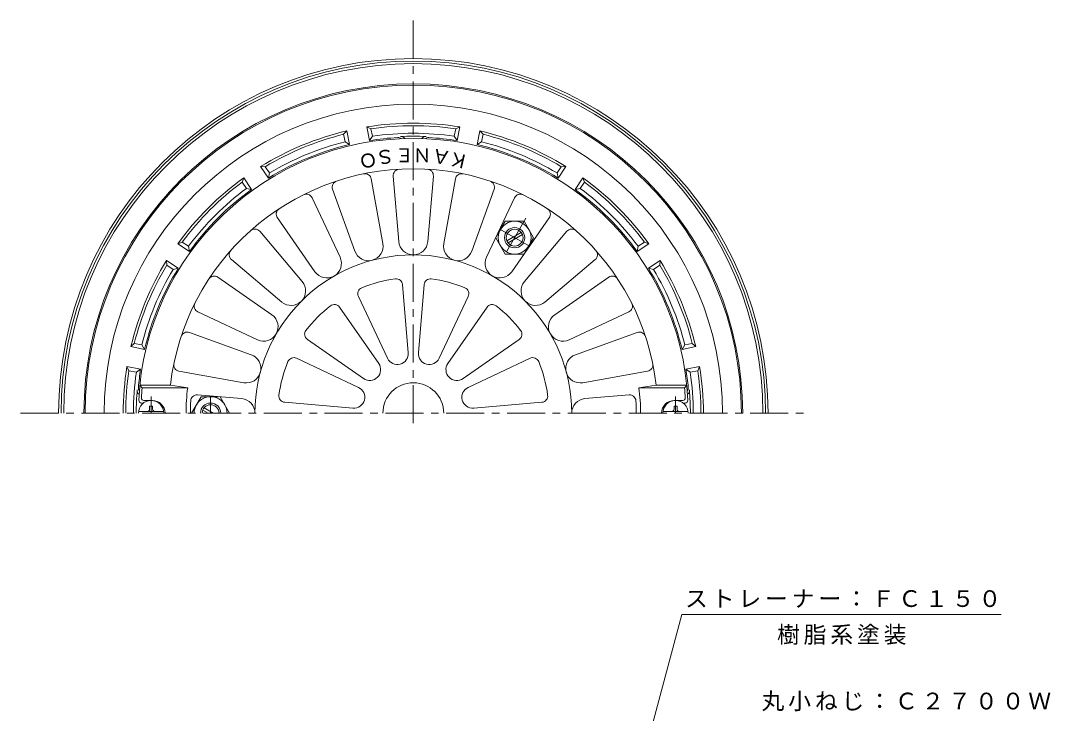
# Model space of a CAD drawing. Units: millimetres, scale not verified. Extents: x -283 to 226, y -346 to 373.
# Drawn here: x -193.1 to 213.4, y 99.8 to 373.4 of the extents above; entities that cross this region are included whole.
import ezdxf
from ezdxf.enums import TextEntityAlignment as Align

# ---------------------------------------------------------------- set-up
doc = ezdxf.new("R2010")
doc.units = ezdxf.units.MM
doc.header["$LTSCALE"] = 3
doc.linetypes.add('CHAIN1', pattern=[8, 5, -1, 1, -1])
for name, color, linetype, lineweight in [('0-0_通り芯', 3, 'Continuous', 9), ('0-1_躯体', 2, 'Continuous', 9), ('0-2_仕上', 6, 'Continuous', 9), ('0-5_寸法', 7, 'Continuous', 9), ('0-A', 4, 'Continuous', 9), ('0-E', 7, 'Continuous', 9)]:
    doc.layers.add(name, color=color, linetype=linetype, lineweight=lineweight)
doc.styles.add('ＭＳ ゴシック', font='')
doc.styles.get('ＭＳ ゴシック').set_extended_font_data('MS Gothic')

msp = doc.modelspace()

# ---------------------------------------------------------------- linework, layer by layer
at = {"layer": '0-0_通り芯', "linetype": 'CHAIN1'}
for p, q in [((-38.1, 373.406), (-38.1, 212.585)), ((-193.1, 218.406), (116.9, 218.406))]:
    msp.add_line(p, q, dxfattribs=at)
at = {"layer": '0-0_通り芯'}
for radius in [140, 139, 138]:
    msp.add_arc((-38.1, 218.406), radius, 0, 180, dxfattribs=at)
at = {"layer": '0-1_躯体'}
for p, q in [((-65.611, 328.522), (-64.347, 329.857)), ((-63.274, 324.46), (-64.347, 329.857)), ((-55.427, 326.02), (-56.501, 331.418)), ((-56.501, 331.418), (-54.822, 330.668)), ((-54.236, 327.722), (-54.822, 330.668)), ((-21.964, 327.722), (-21.378, 330.668)), ((-21.378, 330.668), (-19.699, 331.418)), ((-20.773, 326.02), (-19.699, 331.418)), ((-12.926, 324.46), (-11.853, 329.857)), ((-11.853, 329.857), (-10.589, 328.522)), ((-65.025, 325.576), (-65.611, 328.522)), ((-65.025, 325.576), (-63.274, 324.46)), ((-54.236, 327.722), (-55.427, 326.02)), ((-21.964, 327.722), (-20.773, 326.02)), ((-11.175, 325.576), (-12.926, 324.46)), ((-11.175, 325.576), (-10.589, 328.522)), ((-95.29, 311.198), (-98.348, 315.774)), ((-98.348, 315.774), (-96.51, 315.723)), ((-94.841, 313.226), (-96.51, 315.723)), ((-94.841, 313.226), (-95.29, 311.198)), ((18.641, 313.226), (20.31, 315.723)), ((18.641, 313.226), (19.09, 311.198)), ((19.09, 311.198), (22.148, 315.774)), ((20.31, 315.723), (22.148, 315.774)), ((-105.656, 309.612), (-105, 311.329)), ((-103.988, 307.114), (-105.656, 309.612)), ((-101.942, 306.753), (-105, 311.329)), ((25.742, 306.753), (28.8, 311.329)), ((27.787, 307.114), (29.456, 309.612)), ((28.8, 311.329), (29.456, 309.612)), ((-103.988, 307.114), (-101.942, 306.753)), ((27.787, 307.114), (25.742, 306.753)), ((-131.023, 285.306), (-129.305, 285.963)), ((-126.447, 282.249), (-131.023, 285.306)), ((-126.808, 284.294), (-129.305, 285.963)), ((50.247, 282.249), (54.823, 285.306)), ((50.608, 284.294), (53.105, 285.963)), ((53.105, 285.963), (54.823, 285.306)), ((-126.808, 284.294), (-126.447, 282.249)), ((50.608, 284.294), (50.247, 282.249)), ((-130.891, 275.597), (-135.467, 278.654)), ((-135.417, 276.816), (-135.467, 278.654)), ((-132.919, 275.148), (-135.417, 276.816)), ((54.691, 275.597), (59.267, 278.654)), ((56.719, 275.148), (59.217, 276.816)), ((59.267, 278.654), (59.217, 276.816)), ((-132.919, 275.148), (-130.891, 275.597)), ((56.719, 275.148), (54.691, 275.597)), ((-149.551, 244.654), (-148.215, 245.918)), ((-144.153, 243.58), (-149.551, 244.654)), ((-145.269, 245.332), (-148.215, 245.918)), ((-145.269, 245.332), (-144.153, 243.58)), ((69.069, 245.332), (67.953, 243.58)), ((67.953, 243.58), (73.351, 244.654)), ((69.069, 245.332), (72.015, 245.918)), ((72.015, 245.918), (73.351, 244.654)), ((-147.415, 234.543), (-150.361, 235.129)), ((-147.415, 234.543), (-145.714, 235.734)), ((71.215, 234.543), (69.514, 235.734)), ((71.215, 234.543), (74.161, 235.129))]:
    msp.add_line(p, q, dxfattribs=at)
for points in [[(-145.714, 235.734), (-151.112, 236.808), (-150.361, 235.129)], [(69.514, 235.734), (74.912, 236.808), (74.161, 235.129)]]:
    msp.add_lwpolyline(points, dxfattribs=at)
for centre, radius, start, end in [((-38.1, 218.406), 130, 0, 180), ((-38.1, 218.406), 129.5, 0, 180), ((-38.1, 218.406), 122.009, 0, 180), ((-38.1, 218.406), 114.5, 103.25203, 121.74799), ((-38.1, 218.406), 114.5, 80.75203, 99.24799), ((-38.1, 218.406), 113.5, 81.52756, 98.47243), ((-38.1, 218.406), 114.5, 58.25203, 76.74799), ((-38.1, 218.406), 113.5, 104.02756, 120.97243), ((-38.1, 218.406), 110.5, 104.10303, 120.89696), ((-38.1, 218.406), 109, 93.21452, 99.1469), ((-38.1, 218.406), 110.5, 81.60303, 98.39696), ((-44.1, 325.238), 2, 51.45029, 93.21445), ((-38.1, 218.406), 109.351, 87.33041, 92.66959), ((-43.1, 325.641), 2, 37.29968, 92.66977), ((-33.1, 325.641), 2, 87.33023, 142.70032), ((-32.1, 325.238), 2, 86.78555, 128.54971), ((-38.1, 218.406), 109, 80.85309, 86.78548), ((-38.1, 218.406), 110.5, 59.10303, 75.89696), ((-38.1, 218.406), 113.5, 59.02756, 75.97243), ((-38.1, 218.406), 109, 103.35309, 121.6469), ((-38.1, 218.406), 109, 58.35309, 76.6469), ((-38.1, 218.406), 114.5, 125.75203, 144.24799), ((-38.1, 218.406), 113.5, 126.52756, 143.47243), ((-38.1, 218.406), 114.5, 35.75203, 54.24799), ((-38.1, 218.406), 113.5, 36.52756, 53.47243), ((-38.1, 218.406), 110.5, 126.60303, 143.39696), ((-38.1, 218.406), 109, 125.85309, 144.1469), ((-38.1, 218.406), 109, 35.85309, 54.1469), ((-38.1, 218.406), 110.5, 36.60303, 53.39696), ((-38.1, 218.406), 114.5, 148.25203, 166.74799), ((-38.1, 218.406), 113.5, 149.02756, 165.97243), ((-38.1, 218.406), 113.5, 14.02756, 30.97243), ((-38.1, 218.406), 114.5, 13.25203, 31.74799), ((-38.1, 218.406), 110.5, 149.10303, 165.89696), ((-38.1, 218.406), 109, 148.35309, 166.6469), ((-38.1, 218.406), 109, 13.35309, 31.6469), ((-38.1, 218.406), 110.5, 14.10303, 30.89696), ((-38.1, 218.406), 114.5, 170.75201, 180), ((-38.1, 218.406), 114.5, 0, 9.24799), ((-38.1, 218.406), 113.5, 171.52757, 180), ((-38.1, 218.406), 110.5, 171.60304, 180), ((-38.1, 218.406), 109, 170.8531, 174.63742), ((-38.1, 218.406), 109, 5.36258, 9.1469), ((-38.1, 218.406), 110.5, 0, 8.39696), ((-38.1, 218.406), 113.5, 0, 8.47243), ((-144.632, 228.406), 2, 174.63739, 216.39607), ((68.432, 228.406), 2, 323.60393, 5.36261), ((-38.1, 218.406), 109.351, 175.19081, 180), ((-145.073, 227.407), 2, 175.19044, 230.55984), ((68.873, 227.407), 2, 309.44234, 4.80956), ((-38.1, 218.406), 109.351, 0, 4.80919)]:
    msp.add_arc(centre, radius, start, end, dxfattribs=at)
at = {"layer": '0-2_仕上'}
for p, q in [((-54.696, 310.896), (-50.11, 285.338)), ((-43.822, 286.166), (-46.007, 312.04)), ((-30.193, 312.04), (-32.378, 286.166)), ((-26.09, 285.338), (-21.504, 310.896)), ((-61.165, 282.376), (-69.972, 306.803)), ((-6.228, 306.803), (-15.035, 282.376)), ((-78.069, 303.449), (-67.024, 279.949)), ((-9.176, 279.949), (1.869, 303.449)), ((-76.935, 274.227), (-91.765, 295.542)), ((15.565, 295.542), (0.735, 274.227)), ((-98.718, 290.207), (-81.967, 270.366)), ((5.767, 270.366), (22.517, 290.207)), ((-90.059, 262.273), (-109.9, 279.024)), ((33.7, 279.024), (13.859, 262.273)), ((-115.235, 272.071), (-93.92, 257.242)), ((-42.385, 269.165), (-40.111, 242.231)), ((-36.089, 242.231), (-33.815, 269.165)), ((17.72, 257.242), (39.035, 272.071)), ((-48.271, 240.045), (-59.769, 264.507)), ((-16.431, 264.507), (-27.929, 240.045)), ((-67.19, 260.222), (-51.754, 238.033)), ((-24.446, 238.033), (-9.01, 260.222)), ((-99.643, 247.331), (-123.143, 258.375)), ((46.943, 258.375), (23.443, 247.331)), ((-126.496, 250.279), (-102.07, 241.471)), ((25.869, 241.471), (50.296, 250.279)), ((-57.727, 232.06), (-79.916, 247.496)), ((3.716, 247.496), (-18.473, 232.06)), ((-84.2, 240.075), (-59.738, 228.577)), ((-16.462, 228.577), (8, 240.075)), ((-105.032, 230.417), (-130.59, 235.003)), ((54.39, 235.003), (28.832, 230.417)), ((68.934, 228.406), (50.95, 228.406)), ((69.841, 229.406), (68.934, 228.406)), ((-123.26, 225.598), (-105.859, 224.129)), ((47.06, 225.598), (29.659, 224.129)), ((-145.415, 222.406), (-144.6, 222.406)), ((-144.431, 223.406), (-141.1, 223.406)), ((-61.924, 220.418), (-88.858, 222.691)), ((12.658, 222.691), (-14.276, 220.418)), ((68.231, 223.406), (64.9, 223.406)), ((69.215, 222.406), (68.4, 222.406))]:
    msp.add_line(p, q, dxfattribs=at)
for points in [[(-146.041, 229.406), (-145.134, 228.406), (-127.15, 228.406)], [(-146.041, 229.406), (-133.971, 229.406), (-127.15, 228.406)], [(69.841, 229.406), (57.771, 229.406), (50.95, 228.406)]]:
    msp.add_lwpolyline(points, dxfattribs=at)
for centre, radius, start, end in [((-38.1, 218.406), 108.5, 2.68217, 177.31783), ((-38.1, 218.406), 96.5, 6.54535, 173.45465), ((-43.516, 312.25), 2.5, 93.30307, 184.82736), ((-32.684, 312.25), 2.5, 355.17256, 86.69687), ((-67.62, 307.651), 2.5, 108.30307, 199.82736), ((-57.157, 310.454), 2.5, 10.17256, 101.69687), ((-19.043, 310.454), 2.5, 78.30307, 169.82736), ((-8.58, 307.651), 2.5, 340.17256, 71.69687), ((-80.331, 302.386), 2.5, 25.17256, 116.69687), ((4.131, 302.386), 2.5, 63.30307, 154.82736), ((-89.713, 296.969), 2.5, 123.30307, 214.82736), ((13.513, 296.969), 2.5, 325.17256, 56.69687), ((-100.628, 288.594), 2.5, 40.17256, 131.69687), ((24.428, 288.594), 2.5, 48.30307, 139.82736), ((-55.763, 284.324), 5.743, 199.82715, 10.17284), ((-38.1, 286.649), 5.743, 184.82715, 355.17284), ((-20.438, 284.324), 5.743, 169.82715, 340.17284), ((-108.287, 280.934), 2.5, 138.30307, 229.82736), ((-38.1, 218.406), 62.5, 0, 180), ((32.087, 280.934), 2.5, 310.17256, 41.69687), ((-72.221, 277.506), 5.743, 214.82715, 25.17284), ((-3.979, 277.506), 5.743, 154.82715, 325.17284), ((-116.663, 270.019), 2.5, 55.17256, 146.69687), ((40.463, 270.019), 2.5, 33.30307, 124.82736), ((-86.355, 266.661), 5.743, 229.82715, 40.17284), ((-38.1, 218.406), 53.5, 97.63472, 112.36528), ((-44.876, 268.954), 2.5, 4.82506, 97.63455), ((-31.324, 268.954), 2.5, 82.36513, 175.17522), ((-38.1, 218.406), 53.5, 67.63472, 82.36528), ((10.155, 266.661), 5.743, 139.82715, 310.17284), ((-57.506, 265.57), 2.5, 112.36513, 205.17522), ((-18.694, 265.57), 2.5, 334.82506, 67.63455), ((-122.079, 260.638), 2.5, 153.30307, 244.82736), ((-38.1, 218.406), 53.5, 127.63472, 142.36528), ((-69.242, 258.794), 2.5, 34.82506, 127.63455), ((-6.958, 258.794), 2.5, 52.36513, 145.17522), ((-38.1, 218.406), 53.5, 37.63472, 52.36528), ((45.879, 260.638), 2.5, 295.17256, 26.69687), ((-97.2, 252.528), 5.743, 244.82715, 55.17284), ((21, 252.528), 5.743, 124.82715, 295.17284), ((-127.344, 247.927), 2.5, 70.17256, 161.69687), ((-78.488, 249.548), 2.5, 142.36513, 235.17522), ((2.288, 249.548), 2.5, 304.82506, 37.63455), ((51.144, 247.927), 2.5, 18.30307, 109.82736), ((-104.017, 236.069), 5.743, 259.82715, 70.17284), ((-85.264, 237.812), 2.5, 64.82506, 157.63455), ((-44.387, 241.87), 4.291, 205.175, 4.82497), ((-31.813, 241.87), 4.291, 175.175, 334.82497), ((9.064, 237.812), 2.5, 22.36513, 115.17522), ((27.817, 236.069), 5.743, 109.82715, 280.17284), ((-130.148, 237.463), 2.5, 168.30307, 259.82736), ((-38.1, 218.406), 53.5, 157.63472, 172.36528), ((-55.276, 235.583), 4.291, 235.175, 34.82497), ((-20.924, 235.583), 4.291, 145.175, 304.82497), ((-38.1, 218.406), 53.5, 7.63472, 22.36528), ((53.948, 237.463), 2.5, 280.17256, 11.69687), ((-38.1, 218.406), 107.5, 174.66246, 176.77034), ((-50.6, 218.406), 77.2, 172.55737, 180), ((-61.563, 224.693), 4.291, 265.175, 64.82497), ((-38.1, 218.406), 12, 0, 180), ((-14.637, 224.693), 4.291, 115.175, 274.82497), ((-25.6, 218.406), 77.2, 0, 7.44263), ((-38.1, 218.406), 107.5, 3.22966, 5.33754), ((-144.431, 224.406), 1, 176.77013, 270), ((-123.471, 223.107), 2.5, 85.17291, 176.84845), ((-106.343, 218.406), 5.743, 0, 85.17284), ((-88.648, 225.182), 2.5, 172.36513, 265.17522), ((12.448, 225.182), 2.5, 274.82506, 7.63455), ((30.143, 218.406), 5.743, 94.82712, 180), ((47.271, 223.107), 2.5, 3.15155, 94.82709), ((68.231, 224.406), 1, 270, 3.22987), ((-145.415, 223.406), 1, 175.75238, 270), ((-141.1, 218.406), 5, 0, 90), ((-38.1, 218.406), 88, 176.84834, 180), ((-38.1, 218.406), 88, 0, 3.15166), ((64.9, 218.406), 5, 90, 180), ((69.215, 223.406), 1, 270, 4.24762)]:
    msp.add_arc(centre, radius, start, end, dxfattribs=at)
at = {"layer": '0-5_寸法'}
msp.add_lwpolyline([(67.91, 138.859), (24.4, -23.522), (25.379, -16.086)], dxfattribs=at)
at = {"layer": '0-A'}
for p, q in [((-5.269, 288.261), (-1.847, 294.188)), ((-1.847, 294.188), (5.653, 294.188)), ((9.4, 287.688), (5.65, 294.184)), ((-1.195, 286.479), (4.495, 289.764)), ((-0.696, 285.613), (4.995, 288.898)), ((-5.566, 287.63), (-1.847, 281.188)), ((9.4, 287.688), (5.981, 281.766)), ((-1.847, 281.188), (5.579, 281.188)), ((-121.85, 224.902), (-125.6, 218.406)), ((-121.85, 224.902), (-115.011, 224.902)), ((-114.34, 224.894), (-114.345, 224.902)), ((-110.597, 218.411), (-114.31, 224.842)), ((-142.2, 221.157), (-141, 221.157)), ((-142.2, 220.007), (-142.2, 221.157)), ((-141, 220.007), (-141, 221.157)), ((-119.1, 218.406), (-121.196, 219.616)), ((-117.1, 218.406), (-120.695, 220.482)), ((64.8, 221.157), (66, 221.157)), ((64.8, 220.007), (64.8, 221.157)), ((66, 220.007), (66, 221.157)), ((-136.636, 219.007), (-146.564, 219.007)), ((-110.6, 218.406), (-110.597, 218.411)), ((70.364, 219.007), (60.436, 219.007))]:
    msp.add_line(p, q, dxfattribs=at)
at = {"layer": '0-A', "linetype": 'CHAIN1'}
for p, q in [((6.328, 295.358), (-2.437, 280.177)), ((-3.951, 291.067), (7.751, 284.311)), ((-141.6, 218.406), (-141.6, 224.914)), ((-118.1, 218.406), (-118.1, 225.163)), ((65.4, 218.406), (65.4, 224.914))]:
    msp.add_line(p, q, dxfattribs=at)
at = {"layer": '0-A'}
for centre, radius in [((1.905, 287.686), 6.5), ((1.9, 287.688), 4), ((1.9, 287.688), 3.324)]:
    msp.add_circle(centre, radius, dxfattribs=at)
for centre, radius, start, end in [((-118.1, 218.412), 6.5, 359.95093, 180.04886), ((-141.6, 218.406), 5, 0, 180), ((-143.2, 220.007), 1, 270, 0), ((-140, 220.007), 1, 180, 270), ((-118.1, 218.406), 4, 0, 180), ((-118.1, 218.406), 3.324, 0, 180), ((65.4, 218.406), 5, 0, 180), ((63.8, 220.007), 1, 270, 0), ((67, 220.007), 1, 180, 270)]:
    msp.add_arc(centre, radius, start, end, dxfattribs=at)
at = {"layer": '0-E'}
msp.add_line((67.91, 138.859), (193.972, 138.859), dxfattribs=at)

# ---------------------------------------------------------------- texts
at = {"layer": '0-2_仕上', "style": 'ＭＳ ゴシック'}
for s, rotation, p in [('Ｏ', 193.001, (-53.32, 323.312)), ('Ｓ', 190, (-46.232, 324.594)), ('Ｅ', 180, (-37.85, 324.624)), ('Ｎ', 180, (-30.85, 324.624)), ('Ａ', 170, (-22.747, 323.285)), ('Ｋ', 167, (-15.573, 321.625))]:
    msp.add_text(s, height=5.499, rotation=rotation, dxfattribs=at).set_placement(p, align=Align.BOTTOM_LEFT)
at = {"layer": '0-E', "char_height": 6.598, "attachment_point": 7, "style": 'ＭＳ ゴシック'}
for s, insert in [('\\T1.17;ストレーナー：ＦＣ１５０', (69.13, 141.538)), ('\\T1.17;樹脂系塗装', (105.441, 126.903)), ('\\T1.17;丸小ねじ：Ｃ２７００Ｗ', (99.334, 100.698))]:
    msp.add_mtext(s, dxfattribs=dict(at, insert=insert))

doc.saveas('drawing.dxf')
